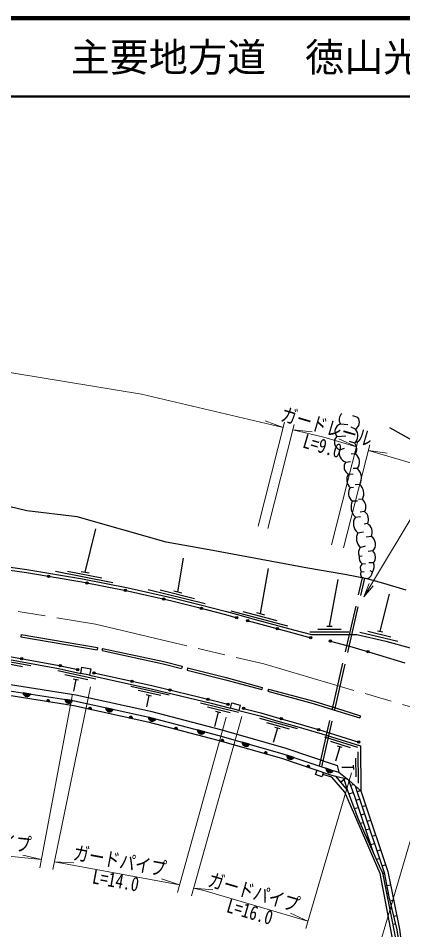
# Model space of a CAD drawing. Units: millimetres at full size, sheet at 1:1000; details may follow other scales. Extents: x 40000 to 680000, y 20000 to 380000.
# Drawn here: x 209521 to 258740, y 263330 to 380000 of the extents above; entities that cross this region are included whole.
import ezdxf
from ezdxf.enums import TextEntityAlignment as Align

# ---------------------------------------------------------------- set-up
doc = ezdxf.new("R2010")
doc.units = ezdxf.units.MM
doc.header["$LTSCALE"] = 1000
doc.linetypes.add('CHAIN', pattern=[18.5, 12, -1.5, 3.5, -1.5])
doc.linetypes.add('DASHED', pattern=[7.5, 6, -1.5])
for name, color, linetype, lineweight in [('M-BGD', 7, 'Continuous', 25), ('M-BMK', 2, 'CHAIN', 13), ('M-STR-HTXT', 7, 'Continuous', 13), ('M-TTL', 2, 'Continuous', 140), ('M-TTL-LINE', 7, 'Continuous', 50)]:
    doc.layers.add(name, color=color, linetype=linetype, lineweight=lineweight)
doc.layers.add('M-TTL-TXT', color=7, linetype='Continuous')
doc.styles.add('ＭＳ ゴシック', font='')
doc.styles.get('ＭＳ ゴシック').set_extended_font_data('MS Gothic')

# ---------------------------------------------------------------- blocks, each defined once
blk = doc.blocks.new('open_arrow')
at = {"color": 0, "linetype": 'Continuous', "lineweight": -2}
blk.add_lwpolyline([(7.5, 1.25), (0, 0), (7.5, -1.25)], dxfattribs=at)

msp = doc.modelspace()

# ---------------------------------------------------------------- hatches: boundary and pattern name
at = {"layer": 'M-BGD'}
for points in [[(213260, 308596, -1), (213556, 308547, -0.41421), (213383, 308424, -0.41421)], [(218189, 307758, -1), (218484, 307700, -1)], [(223096, 306798, -1), (223390, 306740, -1)], [(227975, 305703, -1), (228267, 305637, -0.41421), (228088, 305523, -0.41421)], [(232834, 304525, -1), (233124, 304450, -0.41421), (232941, 304342, -0.41421)], [(237332, 303277, -1), (237632, 303277, -1)], [(238754, 302880, -1), (239054, 302880, -1)], [(242516, 301877, -1), (242816, 301877, -1)], [(246804, 300717, -1), (247104, 300717, -1)], [(249326, 300276, -1), (249626, 300276, -1)], [(254146, 298969, -1), (254435, 298885, -0.41421), (254249, 298783, -0.41421)], [(209831, 298049, -1), (210126, 297995, -0.41421), (209952, 297874, -0.41421)], [(214750, 297152, -1), (215043, 297087, -0.41421), (214864, 296973, -0.41421)], [(216981, 296652, -1), (217277, 296604, -1)], [(219058, 296241, -1), (219351, 296177, -1)], [(223941, 295166, -1), (224234, 295101, -1)], [(228813, 294043, -1), (229104, 293972, -1)], [(211113, 293505, -0.82183), (210135, 293660)], [(233672, 292862, -1), (233963, 292791, -1)], [(213133, 292577, -0.4608), (213369, 292778, -0.4608), (213530, 292515)], [(216479, 292655, -0.82183), (215500, 292810)], [(218510, 291612, -0.4608), (218756, 291798, -0.4608), (218902, 291526)], [(221683, 291531, -0.82183), (220715, 291743)], [(236223, 292223, -1), (236516, 292159, -1)], [(238213, 291664, -1), (238513, 291664, -1)], [(223728, 290469, -0.4608), (223975, 290656, -0.4608), (224121, 290383)], [(227136, 290301, -0.82183), (226178, 290551)], [(243041, 290384, -1), (243330, 290303, -1)], [(229509, 289061, -0.4608), (229763, 289237, -0.4608), (229898, 288959)], [(233403, 288664, -0.82183), (232445, 288914)], [(247842, 288988, -1), (248129, 288902, -0.41421), (247942, 288801, -0.41421)], [(235443, 287501, -0.4608), (235701, 287672, -0.4608), (235829, 287391)], [(239122, 287074, -0.82183), (238169, 287346)], [(252969, 287398, -1), (253255, 287308, -1)], [(240976, 285920, -0.4608), (241234, 286091, -0.4608), (241362, 285810)], [(244821, 285374, -0.82183), (243881, 285690)], [(246450, 284194, -0.4608), (246715, 284353, -0.4608), (246830, 284066)], [(249848, 283694, -0.82183), (248904, 283995)]]:
    msp.add_hatch(color=256, dxfattribs=at).paths.add_polyline_path(points)

# ---------------------------------------------------------------- linework, layer by layer
for p, q in [((253008, 328911), (252352, 329094)), ((250763, 328075), (251709, 327999)), ((252701, 327390), (252139, 327669)), ((250281, 326475), (251462, 326567)), ((252613, 325623), (251905, 325842)), ((250665, 324769), (251291, 324979)), ((251437, 323200), (252034, 323250)), ((252692, 324196), (252152, 324240)), ((252947, 322367), (252371, 322367)), ((251795, 321631), (252378, 321699)), ((252024, 319945), (252443, 319991)), ((253238, 320331), (252651, 320262)), ((252297, 318220), (252961, 318235)), ((253572, 318456), (253061, 318390)), ((252674, 316156), (253316, 316220)), ((253863, 316845), (253301, 316780)), ((254215, 315312), (253813, 315252)), ((218081, 309104), (219452, 314659)), ((252989, 314154), (253729, 314274)), ((254675, 313682), (254073, 313579)), ((253305, 312265), (253961, 312467)), ((254897, 311816), (254306, 311743)), ((229949, 306578), (230677, 310879)), ((253145, 311152), (253555, 311201)), ((214285, 309236), (221645, 307795)), ((215815, 309242), (220231, 308377)), ((217565, 309205), (218596, 309003)), ((240517, 303790), (241575, 309555)), ((253416, 309147), (253816, 309187)), ((253533, 310177), (253977, 310217)), ((254978, 310316), (254407, 310316)), ((254860, 309122), (254568, 309273)), ((249350, 302182), (250484, 308165)), ((226165, 306894), (233446, 305097)), ((227693, 306826), (232062, 305748)), ((229440, 306704), (230459, 306452)), ((255828, 301532), (257056, 306274)), ((236738, 304168), (243989, 302252)), ((238265, 304074), (242615, 302925)), ((240009, 303924), (241024, 303656)), ((249000, 302182), (249700, 302182)), ((209907, 301127), (209857, 300831)), ((209907, 301127), (219662, 299458)), ((246850, 301462), (251850, 301462)), ((247850, 301822), (250850, 301822)), ((253229, 301412), (258092, 300251)), ((254285, 301530), (257203, 300833)), ((255487, 301613), (256168, 301451)), ((209864, 300830), (219612, 299163)), ((219662, 299458), (219612, 299163)), ((220302, 299349), (220238, 299056)), ((211115, 297103), (206196, 298000)), ((210078, 296987), (207126, 297525)), ((219468, 295395), (214586, 296471)), ((230492, 297049), (230418, 296758)), ((231201, 296867), (231126, 296576)), ((218427, 295317), (215498, 295963)), ((217240, 295272), (216556, 295423)), ((216898, 295347), (216575, 293882)), ((228823, 293373), (223941, 294449)), ((240759, 294356), (240681, 294066)), ((241557, 294141), (241479, 293851)), ((211113, 293505), (210135, 293660)), ((227782, 293296), (224853, 293941)), ((226595, 293250), (225911, 293401)), ((226253, 293325), (225930, 291860)), ((213133, 292577), (213530, 292515)), ((216479, 292655), (215500, 292810)), ((221683, 291531), (220715, 291743)), ((237703, 291135), (232853, 292351)), ((236660, 291087), (233750, 291816)), ((218510, 291612), (218902, 291526)), ((227136, 290301), (226178, 290551)), ((235132, 291161), (234630, 289356)), ((235472, 291076), (234793, 291246)), ((253335, 290722), (253238, 290438)), ((223728, 290469), (224121, 290383)), ((245273, 289030), (240459, 290382)), ((244229, 289011), (241341, 289823)), ((229509, 289061), (229898, 288959)), ((233403, 288664), (232445, 288914)), ((242704, 289128), (242173, 287310)), ((243041, 289034), (242367, 289223)), ((235443, 287501), (235829, 287391)), ((239122, 287074), (238169, 287346)), ((253003, 286654), (248754, 287977)), ((252064, 286632), (249515, 287426)), ((240976, 285920), (241362, 285810)), ((250700, 286743), (250134, 284927)), ((250997, 286650), (250403, 286835)), ((253080, 282110), (253035, 286110)), ((244821, 285374), (243881, 285690)), ((252771, 282907), (252744, 285307)), ((246450, 284194), (246830, 284066)), ((249848, 283694), (248904, 283995)), ((252457, 284103), (250957, 284087)), ((252460, 283823), (252454, 284383)), ((250113, 282985), (251620, 282636)), ((250757, 282218), (251322, 282705)), ((251201, 282601), (251657, 281145)), ((252051, 281822), (252454, 281931)), ((251817, 280722), (252400, 280880)), ((252721, 279931), (253204, 280062)), ((252895, 281015), (253362, 281141)), ((252530, 278843), (253034, 278980)), ((253518, 279111), (254001, 279242)), ((253353, 278030), (253836, 278161)), ((253280, 276974), (253671, 277080)), ((254154, 277212), (254638, 277343)), ((253989, 276131), (254473, 276262)), ((254791, 275312), (255274, 275443)), ((254103, 275125), (254307, 275181)), ((254626, 274231), (255109, 274362)), ((254927, 273277), (254944, 273281)), ((255427, 273412), (255911, 273544)), ((255339, 272352), (255746, 272463)), ((256064, 271513), (256547, 271644)), ((256148, 270500), (256367, 270559)), ((256686, 268979), (257177, 269072)), ((256657, 267956), (256883, 267999)), ((257049, 265994), (257328, 266047)), ((257098, 267021), (257572, 267111)), ((257558, 265073), (257968, 265150)), ((257441, 264033), (257788, 264099))]:
    msp.add_line(p, q, dxfattribs=at)
at = {"layer": 'M-BGD', "linetype": 'DASHED'}
for p, q in [((248083, 284278), (253587, 308374)), ((248369, 284182), (253882, 308317))]:
    msp.add_line(p, q, dxfattribs=at)
at = {"layer": 'M-BGD'}
for points in [[(257055, 327628), (269554, 320632), (290018, 312123), (296807, 308776), (307674, 306119), (317627, 304816), (338179, 298612), (340239, 297977), (342646, 297567), (343576, 295339), (345984, 294260), (348830, 294222), (350579, 293435), (349519, 289349), (349033, 284318)], [(259157, 306789), (256330, 307670), (254188, 308257), (251345, 308812), (246573, 309624), (233941, 311960), (228445, 312922), (217048, 316198), (210641, 316943), (204002, 318530)], [(185382, 312788), (190241, 312352), (195621, 311625), (201278, 310747), (204221, 310337), (210629, 309441), (217729, 308256), (223601, 307106), (229264, 305820), (232688, 304975), (236160, 304079), (237592, 303662), (239555, 303113), (244763, 301737), (247060, 301102)], [(204166, 309941), (210568, 309046), (217658, 307862), (223518, 306715), (229171, 305431), (232590, 304587), (236054, 303693), (237482, 303277), (237515, 303268)], [(238904, 302880), (239450, 302727), (244659, 301351), (246954, 300717)], [(247060, 301102), (252868, 301102), (256591, 300249), (259691, 299406), (262364, 298519), (265318, 297438), (268262, 296105), (271422, 294593), (274139, 293390), (275983, 292795), (281664, 291105), (288290, 289174), (297137, 286955), (307211, 284541), (316518, 282667), (325714, 280936), (336021, 279341), (348496, 277841), (355706, 277137), (365212, 276434), (376067, 275944), (378737, 275735)], [(249476, 300276), (252211, 299529), (255639, 298536), (258984, 297495)], [(199691, 299075), (201071, 298921), (203877, 298664), (206940, 298169), (214674, 296759), (217524, 296131)], [(200085, 299433), (201111, 299319), (203927, 299061), (207008, 298563), (214753, 297151), (217129, 296628)], [(220245, 299054), (228078, 297358), (230418, 296758)], [(220302, 299349), (228147, 297650), (230492, 297049)], [(173736, 277444), (171760, 296066), (179663, 296590), (184215, 296799), (188880, 296799), (194116, 296499), (198649, 296049), (203740, 295413), (208543, 294721), (216879, 293402), (226452, 291306), (235429, 288961), (243631, 286618), (250357, 284359), (250538, 283484)], [(231126, 296577), (236070, 295310), (240681, 294066)], [(231201, 296867), (236147, 295600), (240759, 294356)], [(171845, 295270), (179708, 295791), (184233, 295999), (188857, 295999), (194054, 295701), (198560, 295254), (203634, 294620), (208424, 293930), (216730, 292615), (226265, 290528), (235218, 288190), (243394, 285854), (249667, 283747), (250538, 283484)], [(171908, 294673), (179741, 295192), (184247, 295399), (188840, 295399), (194007, 295103), (198493, 294658), (203554, 294025), (208334, 293337), (216619, 292026), (226125, 289945), (235060, 287611), (243216, 285280), (249485, 283175), (250113, 282985)], [(218655, 295921), (226521, 294188), (234230, 292315), (236679, 291701)], [(219205, 296209), (226611, 294578), (234326, 292703), (236370, 292191)], [(241557, 294141), (247345, 292572), (251087, 291417), (253335, 290722)], [(241479, 293851), (241479, 293851), (247261, 292284), (250998, 291130), (253242, 290437)], [(237744, 291413), (240485, 290692), (242764, 290046), (245199, 289368), (248385, 288407), (253326, 286867), (253391, 281116)], [(238363, 291664), (240590, 291078), (242872, 290431), (245310, 289752), (248502, 288789), (253112, 287353)], [(257527, 261771), (255836, 270538), (251310, 280937), (249667, 282874), (248495, 283198)], [(250113, 282985), (251657, 281145), (253004, 277594), (255716, 271504), (256129, 270597), (257892, 261776)], [(250538, 283484), (251844, 282461), (253391, 281116), (253800, 279841), (256827, 270809), (258323, 263388), (258558, 261435)], [(251803, 282494), (252524, 280545), (252850, 279529), (255002, 273108)], [(252641, 281768), (252958, 280830), (253325, 279685), (256343, 270679), (256977, 267536), (257971, 263324), (258244, 261611)]]:
    msp.add_lwpolyline(points, dxfattribs=at)
for points in [[(217675, 296943), (218806, 296733), (218655, 295921), (217524, 296131)], [(236860, 292372), (237926, 292084), (237744, 291413), (236679, 291701)], [(247763, 283753), (248589, 283476), (248402, 282920), (247576, 283197)]]:
    msp.add_lwpolyline(points, close=True, dxfattribs=at)
for centre in [(213408, 308572), (218336, 307729), (223243, 306769), (228121, 305670), (232979, 304487), (237482, 303277), (238904, 302880), (242666, 301877), (246954, 300717), (249476, 300276), (254291, 298927), (209978, 298022), (214896, 297120), (217129, 296628), (219205, 296209), (224088, 295133), (228959, 294007), (233817, 292827), (236370, 292191), (238363, 291664), (243186, 290344), (247986, 288945), (253112, 287353)]:
    msp.add_circle(centre, 150, dxfattribs=at)
for centre, radius, start, end in [((251565, 328630), 975, 128.30358, 214.68303), ((251075, 327109), 1016, 107.85854, 218.6291), ((252078, 328308), 1109, 304.15409, 32.96561), ((251666, 326556), 1329, 315.41867, 38.8832), ((251021, 325745), 1039, 135.39473, 249.93633), ((251408, 324840), 1437, 333.35876, 33.01415), ((251851, 324379), 1249, 161.79115, 250.61272), ((252291, 322570), 1062, 143.57208, 242.16657), ((251931, 323158), 1288, 322.1301, 53.74844), ((251793, 321164), 1668, 330.05463, 46.1947), ((252794, 320908), 1233, 144.07314, 231.37735), ((252998, 319214), 1217, 143.12577, 234.83898), ((252228, 319184), 1529, 331.57801, 48.64672), ((253914, 317449), 1792, 154.51921, 226.17309), ((252690, 317465), 1327, 332.1174, 48.32996), ((253167, 315878), 1191, 331.64388, 54.26635), ((253888, 315322), 1474, 145.53331, 232.39814), ((253650, 314273), 1183, 330.01229, 61.45391), ((254400, 313419), 1591, 152.44464, 226.50106), ((254070, 312664), 1184, 314.3144, 59.29952), ((254050, 311590), 1006, 137.83963, 205.79025), ((254195, 311026), 1057, 317.7559, 48.37533), ((254226, 311018), 1089, 172.94842, 230.53995), ((254130, 309587), 839, 135.33299, 211.68205), ((253810, 309828), 1266, 326.09808, 22.65808), ((253896, 308873), 553, 150.3217, 251.83195), ((253915, 309163), 946, 286.7897, 357.51016), ((210639, 293679), 505, 182.17584, 339.83403), ((213337, 292577), 203, 342.04324, 179.96663), ((216005, 292829), 505, 182.17584, 339.83403), ((218713, 291600), 203, 338.69042, 176.61381), ((221220, 291733), 505, 178.82302, 336.48121), ((223931, 290457), 203, 338.69042, 176.61381), ((226682, 290520), 505, 176.53261, 334.1908), ((229711, 289041), 203, 336.40001, 174.3234), ((232949, 288884), 505, 176.53261, 334.1908), ((235645, 287477), 203, 335.09178, 173.01517), ((238672, 287304), 505, 175.22438, 332.88257), ((241178, 285896), 203, 335.09178, 173.01517), ((244382, 285625), 505, 172.60415, 330.26234), ((246650, 284160), 203, 332.47155, 170.39494), ((249406, 283937), 505, 173.49941, 331.1576)]:
    msp.add_arc(centre, radius, start, end, dxfattribs=at)
at = {"layer": 'M-BMK'}
msp.add_lwpolyline([(78021, 277848), (96420, 286712), (106750, 291169), (120102, 296193), (130644, 299699), (141552, 302836), (148441, 304383), (155543, 305696), (165361, 306893), (172756, 307314), (182925, 307294), (196211, 306272), (219407, 302439), (240952, 297352), (270684, 288634)], dxfattribs=at)
at = {"layer": 'M-STR-HTXT'}
for p, q in [((240219, 314999), (243595, 328317)), ((243412, 327596), (241125, 328487)), ((241480, 314679), (244861, 328018)), ((244679, 327297), (247123, 327071)), ((249622, 312616), (252980, 325863)), ((252797, 325142), (250560, 326154)), ((251173, 312222), (254516, 325413)), ((254334, 324692), (256763, 324335)), ((218750, 294420), (213968, 271040)), ((216472, 293466), (212286, 271268)), ((236117, 290559), (229910, 268104)), ((238138, 290612), (231694, 267686)), ((252157, 283403), (246314, 263475)), ((262157, 283132), (255595, 260753)), ((197421, 273822), (212483, 272315)), ((212483, 272315), (210098, 272897)), ((214168, 272020), (230177, 269071)), ((214168, 272020), (216621, 271915)), ((230177, 269071), (227848, 269848)), ((231965, 268649), (234409, 268423)), ((246595, 264435), (244358, 265446))]:
    msp.add_line(p, q, dxfattribs=at)
for points in [[(77654, 310971), (83962, 314010), (95519, 318997), (110082, 324477), (121761, 328360), (134113, 331913), (142427, 333780), (150997, 335363), (162690, 336790), (171933, 337316), (184108, 337291), (199813, 336083), (225305, 331871), (243412, 327596)], [(253751, 305960), (268368, 330171), (290018, 330171)], [(244678, 327297), (248625, 326366), (252797, 325142)], [(254334, 324692), (278944, 317475), (292419, 313708), (309020, 309853), (325552, 306625), (341453, 304029), (357632, 302349), (371016, 301249), (389394, 300489), (410649, 300697), (434150, 302059)], [(231965, 268649), (233279, 268339), (246595, 264435)]]:
    msp.add_lwpolyline(points, dxfattribs=at)
at = {"layer": 'M-TTL'}
msp.add_line((680000, 380000), (40000, 380000), dxfattribs=at)
at = {"layer": 'M-TTL-LINE'}
msp.add_line((40000, 370000), (680000, 370000), dxfattribs=at)

# ---------------------------------------------------------------- block references
at = {"layer": 'M-STR-HTXT', "xscale": 240, "yscale": 240, "rotation": 58.9}
msp.add_blockref('open_arrow', (253751, 305960), dxfattribs=at)

# ---------------------------------------------------------------- texts
at = {"layer": 'M-STR-HTXT', "style": 'ＭＳ ゴシック', "width": 0.8}
for s, rotation, p in [('ガードレール', 343.658, (248610, 326316)), ('ガードパイプ', 354.285, (205070, 273324)), ('ガードパイプ', 349.565, (222266, 270712)), ('ガードパイプ', 343.658, (239277, 266736))]:
    msp.add_text(s, height=1833, rotation=rotation, dxfattribs=at).set_placement(p, align=Align.BOTTOM_CENTER)
for s, rotation, p in [('L=9.0', 343.658, (248718, 326137)), ('L=14.0', 349.565, (222173, 270545)), ('L=16.0', 343.658, (239438, 266533))]:
    msp.add_text(s, height=1833, rotation=rotation, dxfattribs=at).set_placement(p, align=Align.TOP_CENTER)
at = {"layer": 'M-TTL-TXT', "style": 'ＭＳ ゴシック'}
msp.add_text('主要地方道\u3000徳山光線', height=3666, dxfattribs=at).set_placement((216234, 375000), align=Align.MIDDLE_LEFT)

doc.saveas('drawing.dxf')
